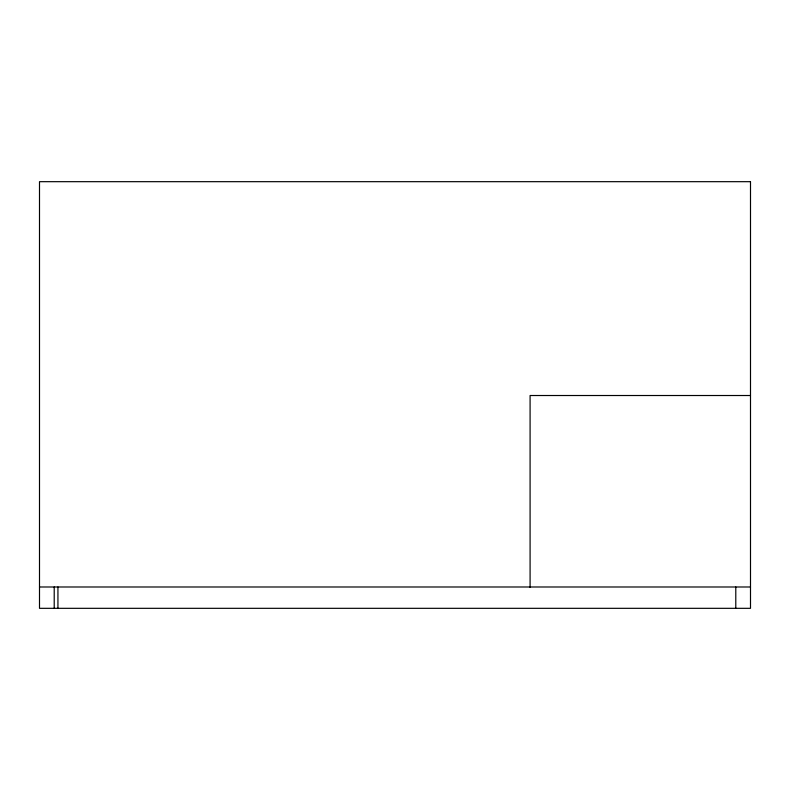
<?xml version="1.0" encoding="UTF-8"?>
<svg xmlns="http://www.w3.org/2000/svg" width="790" height="790" viewBox="0 0 790 790"><rect width="100%" height="100%" fill="white"/><g stroke="black" fill="none" stroke-linecap="round" stroke-linejoin="round"><path stroke-width="1.19" d="M750.5 395.514L530.09 395.514L530.09 587.405M39.5 586.99L750.5 586.99M735.786 586.99L735.786 608.32M57.937 586.99L57.937 608.32M54.214 586.99L54.214 608.32M750.5 181.68L39.5 181.68L39.5 608.32L750.5 608.32L750.5 181.68"/></g></svg>
